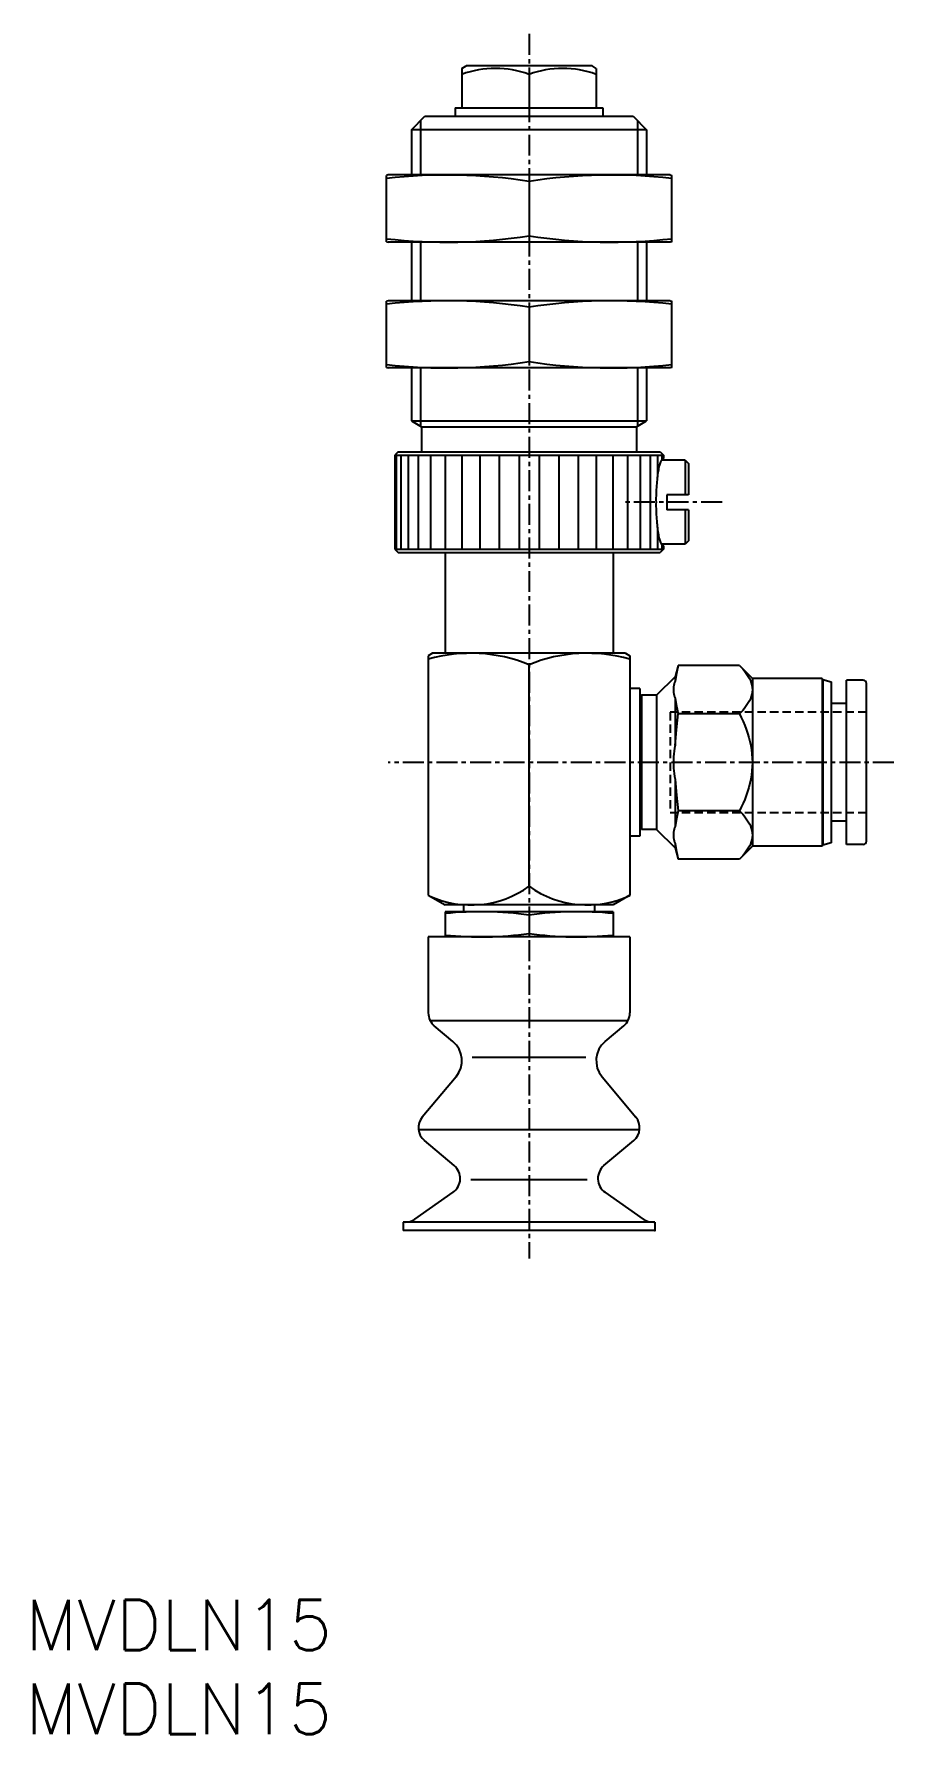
# Model space of a CAD drawing. Extents: x 1 to 52, y 0 to 101.
import ezdxf

# ---------------------------------------------------------------- set-up
doc = ezdxf.new("R2010")
doc.units = 0
doc.linetypes.add('CENTER', pattern=[2, 1.25, -0.25, 0.25, -0.25])
doc.linetypes.add('DASHED', pattern=[0.75, 0.5, -0.25])
doc.layers.get('0').update_dxf_attribs({"linetype": 'CONTINUOUS'})
doc.layers.add('CENTER', color=1, linetype='CENTER')
doc.styles.get("Standard").update_dxf_attribs({"font": 'txt.shx'})

# ---------------------------------------------------------------- blocks, each defined once
blk = doc.blocks.new('*U23')
at = {"color": 7, "linetype": 'CONTINUOUS'}
blk.add_text('MVDLN15', height=3, dxfattribs=at).set_placement((0, 0))
blk = doc.blocks.new('*U24')
at = {"color": 7, "linetype": 'CONTINUOUS'}
blk.add_text('MVDLN15', height=3, dxfattribs=at).set_placement((0, 5))

msp = doc.modelspace()

# ---------------------------------------------------------------- linework, layer by layer
at = {"color": 7, "linetype": 'CONTINUOUS'}
for p, q in [((25.99999, 99.255669), (26.249984, 99.400002)), ((33.75, 99.400002), (26.249984, 99.400002)), ((34.00002, 99.255653), (33.75, 99.400002)), ((26, 99.255669), (26, 96.900002)), ((30, 98.898399), (30, 96.900002)), ((34, 99.255669), (34, 96.900002)), ((23.00001, 95.599998), (23.80001, 96.400002)), ((23.80001, 96.400002), (36.200002, 96.400002)), ((25.60001, 96.900002), (25.60001, 96.400002)), ((25.60001, 96.900002), (34.40001, 96.900002)), ((34.40001, 96.900002), (34.40001, 96.400002)), ((36.200002, 96.400002), (37.00001, 95.599998)), ((23, 95.599998), (23, 92.900005)), ((37.00001, 95.600006), (23.00001, 95.600006)), ((23.5415, 96.141502), (23.5415, 92.900005)), ((36.45851, 96.141502), (36.45851, 92.900005)), ((37, 95.599998), (37, 92.900005)), ((21.6, 92.900005), (21.5, 92.873211)), ((21.5, 88.9268), (21.5, 92.873211)), ((38.40001, 92.900005), (21.60001, 92.900005)), ((30, 92.52087), (30, 89.27914)), ((38.40001, 92.900013), (38.50001, 92.873215)), ((38.5, 88.9268), (38.5, 92.873211)), ((21.5, 88.926804), (21.60001, 88.900005)), ((38.40001, 88.900005), (21.60001, 88.900005)), ((23, 88.900005), (23, 85.400005)), ((23.5415, 88.900005), (23.5415, 85.400005)), ((36.45851, 88.900005), (36.45851, 85.400005)), ((37, 88.900005), (37, 85.400005)), ((38.49999, 88.926792), (38.4, 88.900002)), ((21.6, 85.400005), (21.5, 85.373207)), ((21.5, 81.4268), (21.5, 85.373211)), ((38.40001, 85.400005), (21.60001, 85.400005)), ((38.40001, 85.400009), (38.50001, 85.373215)), ((38.5, 81.4268), (38.5, 85.373211)), ((30, 85.02087), (30, 81.77914)), ((21.49999, 81.426804), (21.6, 81.400009)), ((38.40001, 81.400005), (21.60001, 81.400005)), ((23, 81.400005), (23, 78.246418)), ((23.5415, 81.400005), (23.5415, 77.933781)), ((36.45851, 81.400005), (36.45851, 77.933781)), ((37, 81.400005), (37, 78.246418)), ((38.5, 81.426796), (38.4, 81.399998)), ((23, 78.246418), (37, 78.246418)), ((23.00001, 78.246414), (23.60001, 77.900002)), ((36.40001, 77.900009), (37.00001, 78.246418)), ((23.60001, 77.900005), (36.40001, 77.900005)), ((23.60001, 77.900005), (23.60001, 76.400005)), ((36.40001, 77.900005), (36.40001, 76.400005)), ((22, 76.200008), (22, 70.60001)), ((22, 76.200008), (38, 76.200008)), ((22.20001, 76.400002), (22.00001, 76.200001)), ((22.08936, 76.200008), (22.08936, 70.60001)), ((22.20001, 76.400005), (37.8, 76.400005)), ((22.35542, 76.200008), (22.35542, 70.60001)), ((22.79225, 76.200008), (22.79225, 70.60001)), ((23.39009, 76.200008), (23.39009, 70.60001)), ((24.13559, 76.200008), (24.13559, 70.60001)), ((25.01208, 76.200008), (25.01208, 70.60001)), ((26, 76.200008), (26, 70.60001)), ((27.07727, 76.200008), (27.07727, 70.60001)), ((28.21983, 76.200008), (28.21983, 70.60001)), ((29.40216, 76.200008), (29.40216, 70.60001)), ((30.59784, 76.200008), (30.59784, 70.60001)), ((31.78017, 76.200008), (31.78017, 70.60001)), ((32.92273, 76.200008), (32.92273, 70.60001)), ((34, 76.200008), (34, 70.60001)), ((34.98792, 76.200008), (34.98792, 70.60001)), ((35.86441, 76.200008), (35.86441, 70.60001)), ((36.60991, 76.200008), (36.60991, 70.60001)), ((37.20775, 76.200008), (37.20775, 70.60001)), ((37.64458, 76.200008), (37.64458, 74.894123)), ((37.8, 76.399994), (38, 76.200001)), ((37.91064, 76.200008), (37.91064, 75.944378)), ((38, 76.200008), (38, 76.000004)), ((39.3, 75.900005), (37.88072, 75.900005)), ((39.3, 75.900005), (39.3, 73.85001)), ((39.3, 75.899994), (39.5, 75.699997)), ((39.5, 75.700008), (39.5, 73.85001)), ((39.5, 73.85001), (38.2, 73.85001)), ((38.2, 73.85001), (38.2, 72.950008)), ((39.5, 72.950008), (38.2, 72.950008)), ((39.3, 72.950008), (39.3, 70.900005)), ((39.5, 72.950008), (39.5, 71.10001)), ((37.64458, 71.905888), (37.64458, 70.60001)), ((39.49999, 71.100002), (39.3, 70.900005)), ((22, 70.60001), (38, 70.60001)), ((22, 70.600002), (22.2, 70.400005)), ((22.20001, 70.400005), (37.8, 70.400005)), ((25, 70.400005), (25, 64.400005)), ((35, 70.400005), (35, 64.400005)), ((38.00001, 70.599995), (37.80001, 70.399994)), ((39.3, 70.900005), (37.88072, 70.900005)), ((37.91064, 70.855633), (37.91064, 70.60001)), ((38, 70.800007), (38, 70.60001)), ((24, 64.255672), (24, 49.977354)), ((24.25001, 64.400002), (24.00001, 64.255665)), ((35.75, 64.400005), (24.25, 64.400005)), ((35.75001, 64.400002), (36, 64.255669)), ((36, 64.255672), (36, 49.977354)), ((30, 50.51325), (30, 63.719769)), ((38.7, 63), (37.6, 61.9)), ((38.88046, 63.6735), (38.7, 63)), ((38.7, 63), (38.7, 62.73262)), ((42.5265, 63.673504), (38.88046, 63.673504)), ((42.5265, 63.673504), (43.3, 62.900002)), ((43.3, 62.899998), (43.3, 52.899998)), ((47.46188, 62.899998), (43.3, 62.899998)), ((47.46188, 62.900002), (47.5, 62.833977)), ((47.46188, 62.899998), (47.46188, 52.899998)), ((47.5, 62.833973), (47.5, 52.966026)), ((47.5, 62.833973), (48, 62.699997)), ((36, 62.299999), (36, 53.5)), ((36.6, 62.299999), (36, 62.299999)), ((36.6, 62.299999), (36.6, 53.5)), ((36.7, 61.9), (36.6, 61.799999)), ((37.6, 61.899998), (36.7, 61.899998)), ((36.7, 61.899998), (36.7, 53.899998)), ((37.6, 61.899998), (37.6, 53.899998)), ((48, 62.700001), (48, 53.099998)), ((48.9, 53), (48.9, 62.799999)), ((49.9, 62.799999), (48.9, 62.799999)), ((50.1, 53.2), (50.1, 62.599999)), ((38.7, 61.727631), (38.7, 58.904987)), ((42.5265, 60.786751), (38.88046, 60.786751)), ((48.9, 61.399998), (48, 61.399998)), ((38.7, 56.895012), (38.7, 54.072365)), ((42.5265, 55.013248), (38.88046, 55.013248)), ((36.7, 53.900002), (36.6, 54)), ((37.6, 53.899998), (36.7, 53.899998)), ((37.6, 53.9), (38.7, 52.799999)), ((48.9, 54.399998), (48, 54.399998)), ((36.6, 53.5), (36, 53.5)), ((38.7, 53.067379), (38.7, 52.799999)), ((38.7, 52.799999), (38.88046, 52.126499)), ((43.3, 52.9), (42.5265, 52.126497)), ((47.46188, 52.899998), (43.3, 52.899998)), ((47.5, 52.966026), (47.46188, 52.9)), ((48, 53.1), (47.5, 52.966026)), ((49.9, 53), (48.9, 53)), ((42.5265, 52.126495), (38.88046, 52.126495)), ((24, 49.977356), (25.00001, 49.400002)), ((36, 49.97736), (35, 49.400009)), ((35, 49.399998), (25, 49.399998)), ((25, 49), (25, 47.5)), ((35, 49), (25, 49)), ((26.10001, 49.4), (26.10001, 49)), ((30, 48.79274), (30, 47.70726)), ((33.89999, 49.4), (33.89999, 49)), ((35, 49), (35, 47.5)), ((36, 47.5), (24, 47.5)), ((24, 47.5), (24, 42.966309)), ((36, 47.5), (36, 42.966309)), ((35.88461, 42.5), (24.11537, 42.5)), ((25.46473, 41.270947), (24.35721, 42.200265)), ((34.53525, 41.27094), (35.64278, 42.200263)), ((33.3862, 40.306755), (26.6138, 40.306755)), ((25.64961, 39.157699), (23.64278, 36.766047)), ((34.35037, 39.157692), (36.3572, 36.766041)), ((36.58354, 36), (23.41646, 36)), ((25.54215, 33.86688), (23.76604, 35.357215)), ((34.45784, 33.866879), (36.23395, 35.357209)), ((33.4595, 33.029175), (26.54048, 33.029175)), ((23.18672, 30.680843), (25.47295, 32.281678)), ((36.81328, 30.680847), (34.52705, 32.281677)), ((22.5, 30.5), (22.5, 30)), ((37.5, 30.5), (22.5, 30.5)), ((37.5, 30.5), (37.5, 30)), ((37.5, 30), (22.5, 30))]:
    msp.add_line(p, q, dxfattribs=at)
at = {"color": 3, "linetype": 'DASHED'}
for p, q in [((38.4, 60.899998), (38.4, 54.899998)), ((50.1, 60.899998), (38.4, 60.899998)), ((50.1, 54.899998), (38.4, 54.899998))]:
    msp.add_line(p, q, dxfattribs=at)
at = {"color": 7, "linetype": 'CONTINUOUS'}
for points in [[(38, 76.000004, 0.04912685), (37.91527, 75.950582, 0.04912685), (37.83381, 75.803144, 0.04912685), (37.75872, 75.563354, 0.04912685), (37.69291, 75.240428, 0.04912685), (37.6389, 74.846775, 0.04912685), (37.59877, 74.397524, 0.04912685), (37.57406, 73.909939, 0.04912685), (37.56571, 73.402757, 0.04912685), (37.57406, 72.89547, 0.04912685), (37.59877, 72.407572, 0.04912685), (37.6389, 71.957812, 0.04912685), (37.69291, 71.563475, 0.04912685), (37.75872, 71.239715, 0.04912685), (37.83381, 70.998973, 0.04912685), (37.91527, 70.850502, 0.04912685), (38, 70.800007, -1)], [(42.5265, 63.673504, -0.1033037), (43.18215, 62.774144, -0.21661126), (43.18219, 61.686206, -0.1033237), (42.5265, 60.786751)], [(38.7, 62.73262, 0.060459465), (38.61192, 62.40173, 0.069407572), (38.61189, 62.058706, 0.060493448), (38.7, 61.727631)], [(42.5265, 60.786751, -0.076015528), (43.20395, 58.900097, -0.096022704), (43.20403, 56.900329, -0.07603465), (42.5265, 55.013248)], [(38.7, 58.904987, 0.032377862), (38.61133, 58.237274, 0.033596582), (38.61132, 57.562859, 0.032384466), (38.7, 56.895012)], [(42.5265, 55.013248, -0.10330375), (43.18215, 54.113889, -0.2166107), (43.18219, 53.025955, -0.10332411), (42.5265, 52.126495)], [(38.7, 54.072365, 0.06045957), (38.61192, 53.741476, 0.069407382), (38.61189, 53.398455, 0.060493572), (38.7, 53.067379)]]:
    msp.add_lwpolyline(points, format="xyb", dxfattribs=at)
for points in [[(38.88046, 63.673504), (38.79023, 63.203062), (38.7, 62.73262)], [(38.7, 61.727631), (38.79023, 61.257191), (38.88046, 60.786751)], [(38.7, 58.904987), (38.79023, 59.845869), (38.88046, 60.786751)], [(38.7, 56.895012), (38.79023, 55.95413), (38.88046, 55.013248)], [(38.88046, 55.013248), (38.79023, 54.542807), (38.7, 54.072365)], [(38.7, 53.067379), (38.79023, 52.596937), (38.88046, 52.126495)]]:
    msp.add_lwpolyline(points, dxfattribs=at)
for centre, radius, start, end in [((28, 93.478954), 5.776709, 69.743846, 110.25615), ((32, 93.478954), 5.776709, 69.743848, 110.25615), ((25.09253, 60.949625), 31.950384, 81.164573, 96.456027), ((34.90749, 60.949625), 31.950384, 83.543978, 98.835432), ((25.09253, 120.850395), 31.950384, 263.54397, 278.83543), ((34.90749, 120.850395), 31.950384, 261.16457, 276.45603), ((25.09253, 53.449621), 31.950384, 81.164573, 96.456027), ((34.90749, 53.449621), 31.950384, 83.543978, 98.835432), ((25.09253, 113.350395), 31.950384, 263.54397, 278.83543), ((34.90749, 113.350395), 31.950384, 261.16457, 276.45603), ((26.5359, 55.239416), 9.160586, 67.780683, 106.07093), ((33.46411, 55.239416), 9.160586, 73.929071, 112.21932), ((49.9, 62.599999), 0.2, 0, 90), ((49.9, 53.2), 0.2, 270, 0), ((26.5359, 55.346258), 5.946256, 245.63141, 305.6314), ((33.46411, 55.346258), 5.946256, 234.3686, 295.24373), ((27.11325, 28.79272), 20.207283, 81.786795, 96.002885), ((32.88676, 28.79272), 20.207283, 83.997113, 98.213195), ((27.11325, 67.707287), 20.207283, 263.99711, 278.2132), ((32.88676, 67.707287), 20.207283, 261.7868, 276.00289), ((25, 42.966309), 1, 180, 230.00001), ((35, 42.966309), 1, 309.99999, 0), ((24.50055, 40.121872), 1.5, 320.00002, 50.000006), ((35.49945, 40.121872), 1.5, 129.99999, 219.99998), ((24.40883, 36.123253), 1, 140.00001, 230.00001), ((35.59117, 36.123253), 1, 309.99999, 39.999987), ((24.89937, 33.10083), 1, 305, 50.000004), ((35.10063, 33.10083), 1, 130, 235), ((22.61314, 31.5), 1, 270, 305), ((37.38686, 31.5), 1, 235, 270)]:
    msp.add_arc(centre, radius, start, end, dxfattribs=at)
msp.add_point((37.5, 30), dxfattribs=at)
at = {"layer": 'CENTER', "color": 1, "linetype": 'CENTER'}
for p, q in [((30, 101.302002), (30, 28.32834)), ((41.5, 73.400005), (35.56572, 73.400005)), ((51.734985, 57.9), (21.61746, 57.9))]:
    msp.add_line(p, q, dxfattribs=at)

# ---------------------------------------------------------------- block references
at = {"color": 7, "linetype": 'CONTINUOUS'}
for name in ['*U24', '*U23']:
    msp.add_blockref(name, (0, 0), dxfattribs=at)

doc.saveas('drawing.dxf')
